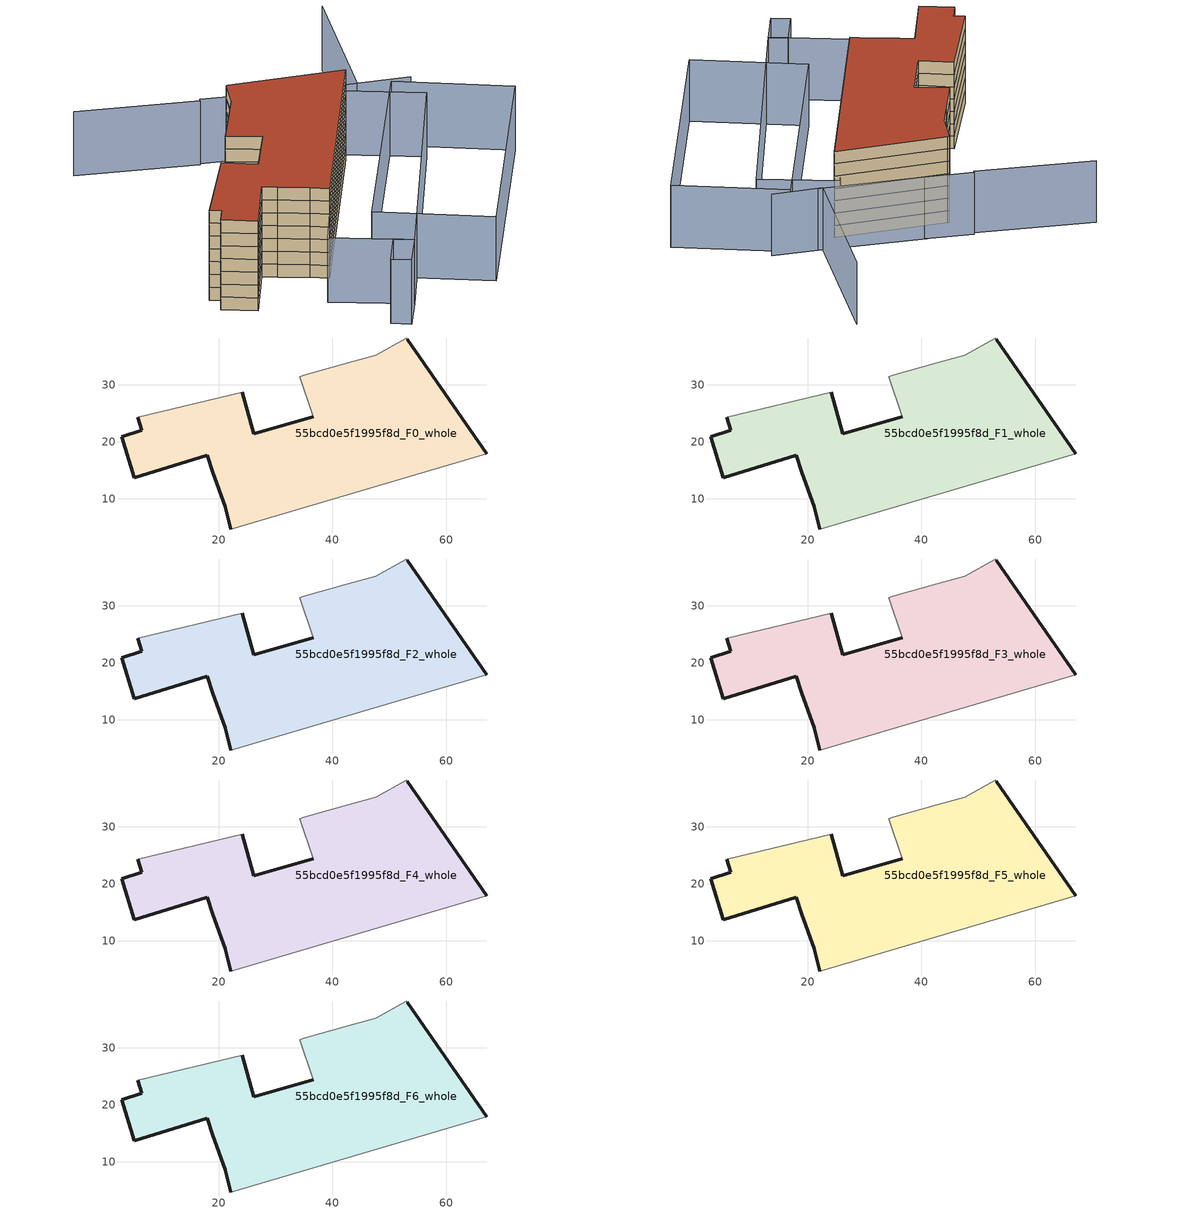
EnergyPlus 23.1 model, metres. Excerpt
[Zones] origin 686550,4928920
55bcd0e5f1995f8d_F0_whole
 floor ground (EU_floor_Construction): 53.16,38.01 67.15,17.94 22.14,4.68 21.13,8.58 18.96,14.62 18.03,17.66 5.14,13.7 2.93,20.91 6.49,22.01 5.76,24.36 24.18,28.7 26.17,21.42 36.66,24.39 34.22,31.49 34.91,31.68 42.78,33.87 47.61,35.21 52.98,38.26 z0
 wall outside (EU_wall_Construction): 5.76,24.36 6.49,22.01 2.93,20.91 5.14,13.7 18.03,17.66 18.96,14.62 21.13,8.58 22.14,4.68 / 67.15,17.94 53.16,38.01 / 36.66,24.39 26.17,21.42 24.18,28.7 z0:3
 wall adiabatic (EU_wall_Construction): 24.18,28.7 5.76,24.36 / 22.14,4.68 67.15,17.94 / 53.16,38.01 52.98,38.26 47.61,35.21 42.78,33.87 34.91,31.68 34.22,31.49 36.66,24.39 z0:3
55bcd0e5f1995f8d_F1_whole
 floor to 55bcd0e5f1995f8d_F0_whole (EU_floor_Construction): 53.16,38.01 67.15,17.94 22.14,4.68 21.13,8.58 18.96,14.62 18.03,17.66 5.14,13.7 2.93,20.91 6.49,22.01 5.76,24.36 24.18,28.7 26.17,21.42 36.66,24.39 34.22,31.49 34.91,31.68 42.78,33.87 47.61,35.21 52.98,38.26 z3
 wall outside (EU_wall_Construction): 5.76,24.36 6.49,22.01 2.93,20.91 5.14,13.7 18.03,17.66 18.96,14.62 21.13,8.58 22.14,4.68 / 67.15,17.94 53.16,38.01 / 36.66,24.39 26.17,21.42 24.18,28.7 z3:6
 wall adiabatic (EU_wall_Construction): 24.18,28.7 5.76,24.36 / 22.14,4.68 67.15,17.94 / 53.16,38.01 52.98,38.26 47.61,35.21 42.78,33.87 34.91,31.68 34.22,31.49 36.66,24.39 z3:6
55bcd0e5f1995f8d_F2_whole
 floor to 55bcd0e5f1995f8d_F1_whole (EU_floor_Construction): 53.16,38.01 67.15,17.94 22.14,4.68 21.13,8.58 18.96,14.62 18.03,17.66 5.14,13.7 2.93,20.91 6.49,22.01 5.76,24.36 24.18,28.7 26.17,21.42 36.66,24.39 34.22,31.49 34.91,31.68 42.78,33.87 47.61,35.21 52.98,38.26 z6
 wall outside (EU_wall_Construction): 5.76,24.36 6.49,22.01 2.93,20.91 5.14,13.7 18.03,17.66 18.96,14.62 21.13,8.58 22.14,4.68 / 67.15,17.94 53.16,38.01 / 36.66,24.39 26.17,21.42 24.18,28.7 z6:9
 wall adiabatic (EU_wall_Construction): 24.18,28.7 5.76,24.36 / 22.14,4.68 67.15,17.94 / 53.16,38.01 52.98,38.26 47.61,35.21 42.78,33.87 34.91,31.68 34.22,31.49 36.66,24.39 z6:9
55bcd0e5f1995f8d_F3_whole
 floor to 55bcd0e5f1995f8d_F2_whole (EU_floor_Construction): 53.16,38.01 67.15,17.94 22.14,4.68 21.13,8.58 18.96,14.62 18.03,17.66 5.14,13.7 2.93,20.91 6.49,22.01 5.76,24.36 24.18,28.7 26.17,21.42 36.66,24.39 34.22,31.49 34.91,31.68 42.78,33.87 47.61,35.21 52.98,38.26 z9
 wall outside (EU_wall_Construction): 5.76,24.36 6.49,22.01 2.93,20.91 5.14,13.7 18.03,17.66 18.96,14.62 21.13,8.58 22.14,4.68 / 67.15,17.94 53.16,38.01 / 36.66,24.39 26.17,21.42 24.18,28.7 z9:12
 wall adiabatic (EU_wall_Construction): 24.18,28.7 5.76,24.36 / 22.14,4.68 67.15,17.94 / 53.16,38.01 52.98,38.26 47.61,35.21 42.78,33.87 34.91,31.68 34.22,31.49 36.66,24.39 z9:12
55bcd0e5f1995f8d_F4_whole
 floor to 55bcd0e5f1995f8d_F3_whole (EU_floor_Construction): 53.16,38.01 67.15,17.94 22.14,4.68 21.13,8.58 18.96,14.62 18.03,17.66 5.14,13.7 2.93,20.91 6.49,22.01 5.76,24.36 24.18,28.7 26.17,21.42 36.66,24.39 34.22,31.49 34.91,31.68 42.78,33.87 47.61,35.21 52.98,38.26 z12
 wall outside (EU_wall_Construction): 5.76,24.36 6.49,22.01 2.93,20.91 5.14,13.7 18.03,17.66 18.96,14.62 21.13,8.58 22.14,4.68 / 67.15,17.94 53.16,38.01 / 36.66,24.39 26.17,21.42 24.18,28.7 z12:15
 wall adiabatic (EU_wall_Construction): 24.18,28.7 5.76,24.36 / 22.14,4.68 67.15,17.94 / 53.16,38.01 52.98,38.26 47.61,35.21 42.78,33.87 34.91,31.68 34.22,31.49 36.66,24.39 z12:15
55bcd0e5f1995f8d_F5_whole
 floor to 55bcd0e5f1995f8d_F4_whole (EU_floor_Construction): 53.16,38.01 67.15,17.94 22.14,4.68 21.13,8.58 18.96,14.62 18.03,17.66 5.14,13.7 2.93,20.91 6.49,22.01 5.76,24.36 24.18,28.7 26.17,21.42 36.66,24.39 34.22,31.49 34.91,31.68 42.78,33.87 47.61,35.21 52.98,38.26 z15
 wall outside (EU_wall_Construction): 5.76,24.36 6.49,22.01 2.93,20.91 5.14,13.7 18.03,17.66 18.96,14.62 21.13,8.58 22.14,4.68 / 67.15,17.94 53.16,38.01 / 36.66,24.39 26.17,21.42 24.18,28.7 z15:18
 wall adiabatic (EU_wall_Construction): 24.18,28.7 5.76,24.36 / 22.14,4.68 67.15,17.94 / 53.16,38.01 52.98,38.26 47.61,35.21 42.78,33.87 34.91,31.68 34.22,31.49 36.66,24.39 z15:18
55bcd0e5f1995f8d_F6_whole
 floor to 55bcd0e5f1995f8d_F5_whole (EU_floor_Construction): 53.16,38.01 67.15,17.94 22.14,4.68 21.13,8.58 18.96,14.62 18.03,17.66 5.14,13.7 2.93,20.91 6.49,22.01 5.76,24.36 24.18,28.7 26.17,21.42 36.66,24.39 34.22,31.49 34.91,31.68 42.78,33.87 47.61,35.21 52.98,38.26 z18
 wall outside (EU_wall_Construction): 5.76,24.36 6.49,22.01 2.93,20.91 5.14,13.7 18.03,17.66 18.96,14.62 21.13,8.58 22.14,4.68 / 67.15,17.94 53.16,38.01 / 36.66,24.39 26.17,21.42 24.18,28.7 z18:21
 wall adiabatic (EU_wall_Construction): 24.18,28.7 5.76,24.36 / 22.14,4.68 67.15,17.94 / 53.16,38.01 52.98,38.26 47.61,35.21 42.78,33.87 34.91,31.68 34.22,31.49 36.66,24.39 z18:21
 roof outside (EU_roof_Construction): 67.15,17.94 53.16,38.01 52.98,38.26 47.61,35.21 42.78,33.87 34.91,31.68 34.22,31.49 36.66,24.39 26.17,21.42 24.18,28.7 5.76,24.36 6.49,22.01 2.93,20.91 5.14,13.7 18.03,17.66 18.96,14.62 21.13,8.58 22.14,4.68 z21
shading: 78.53,8.22 72.49,17.37 / 72.49,17.37 98.55,34.6 / 73.15,16.36 60.64,36.17 / 60.93,35.78 55.52,44.84 / 55.06,44.57 42.16,67 / 18.73,-14.81 11.06,-17.09 / 11.06,-17.09 9.85,-13 / 9.85,-13 17.51,-10.72 / 17.51,-10.72 18.73,-14.81 / 32.93,-27.09 25.98,-3 / 25.98,-3 75.55,11.3 / 75.55,11.3 82.5,-12.8 / 82.5,-12.8 32.93,-27.09 / 73.89,3.07 18.66,-14.83 / 18.66,-14.83 13.27,1.8 / 13.27,1.8 68.5,19.71 / 68.5,19.71 73.89,3.07 z0:15
[Building]
EU S2 Campaign: North Axis=0; Terrain=City; Solar Distribution=FullExterior
[Site:Location]
Bologna: Latitude=44.5; Longitude=11.25; Time Zone=1; Elevation=37
[SizingPeriod:WeatherFileDays]
AnnualSizingPeriod: Begin Month=1; Begin Day of Month=1; End Month=12; End Day of Month=31; Day of Week for Start Day=Monday; Use Weather File Daylight Saving Period=No; Use Weather File Rain and Snow Indicators=No
[MATERIAL]
EU_InternalMass_Material: Roughness=MediumRough; Thickness=0.1; Conductivity=1; Density=1800; Specific Heat=900; Thermal Absorptance=0.9; Solar Absorptance=0.7; Visible Absorptance=0.7
[MATERIAL:NOMASS] Roughness=MediumRough; Thermal Absorptance=0.9; Solar Absorptance=0.7; Visible Absorptance=0.7
Name | Thermal Resistance
EU_wall_NoMass | 0.905828
EU_roof_NoMass | 0.37593
EU_floor_NoMass | 0.67114
[CONSTRUCTION]
EU_wall_Construction: EU_wall_NoMass
EU_roof_Construction: EU_roof_NoMass
EU_floor_Construction: EU_floor_NoMass
EU_InternalMass_Construction: EU_InternalMass_Material
[ZONE] Type=1; Multiplier=1; Ceiling Height=autocalculate; Volume=3047.47; Floor Area=autocalculate; Part of Total Floor Area=Yes
55bcd0e5f1995f8d_F0_whole; 55bcd0e5f1995f8d_F1_whole; 55bcd0e5f1995f8d_F2_whole; 55bcd0e5f1995f8d_F3_whole; 55bcd0e5f1995f8d_F4_whole; 55bcd0e5f1995f8d_F5_whole; 55bcd0e5f1995f8d_F6_whole
[INTERNALMASS] Construction=EU_InternalMass_Construction; Surface Area=900.587
Name | Zone or ZoneList
55bcd0e5f1995f8d_F0_whole_EU_InternalMass | 55bcd0e5f1995f8d_F0_whole
55bcd0e5f1995f8d_F1_whole_EU_InternalMass | 55bcd0e5f1995f8d_F1_whole
55bcd0e5f1995f8d_F2_whole_EU_InternalMass | 55bcd0e5f1995f8d_F2_whole
55bcd0e5f1995f8d_F3_whole_EU_InternalMass | 55bcd0e5f1995f8d_F3_whole
55bcd0e5f1995f8d_F4_whole_EU_InternalMass | 55bcd0e5f1995f8d_F4_whole
55bcd0e5f1995f8d_F5_whole_EU_InternalMass | 55bcd0e5f1995f8d_F5_whole
55bcd0e5f1995f8d_F6_whole_EU_InternalMass | 55bcd0e5f1995f8d_F6_whole
[OTHEREQUIPMENT] Fuel Type=Electricity; Design Level Calculation Method=Watts/Area; Power per Zone Floor Area=1; Fraction Latent=0; Fraction Radiant=0; Fraction Lost=0; Carbon Dioxide Generation Rate=0; EndUse Subcategory=EU_Step8_InternalGains
Name | Zone or ZoneList or Space or SpaceList | Schedule
EU_Step8_InternalGain_55bcd0e5f1995f8d_F0_whole_f000 | 55bcd0e5f1995f8d_F0_whole | EU_Step8_GainSchedule_55bcd0e5f1995f8d_F0_whole_f000
EU_Step8_InternalGain_55bcd0e5f1995f8d_F1_whole_f000 | 55bcd0e5f1995f8d_F1_whole | EU_Step8_GainSchedule_55bcd0e5f1995f8d_F1_whole_f000
EU_Step8_InternalGain_55bcd0e5f1995f8d_F2_whole_f000 | 55bcd0e5f1995f8d_F2_whole | EU_Step8_GainSchedule_55bcd0e5f1995f8d_F2_whole_f000
EU_Step8_InternalGain_55bcd0e5f1995f8d_F3_whole_f000 | 55bcd0e5f1995f8d_F3_whole | EU_Step8_GainSchedule_55bcd0e5f1995f8d_F3_whole_f000
EU_Step8_InternalGain_55bcd0e5f1995f8d_F4_whole_f000 | 55bcd0e5f1995f8d_F4_whole | EU_Step8_GainSchedule_55bcd0e5f1995f8d_F4_whole_f000
EU_Step8_InternalGain_55bcd0e5f1995f8d_F5_whole_f000 | 55bcd0e5f1995f8d_F5_whole | EU_Step8_GainSchedule_55bcd0e5f1995f8d_F5_whole_f000
EU_Step8_InternalGain_55bcd0e5f1995f8d_F6_whole_f000 | 55bcd0e5f1995f8d_F6_whole | EU_Step8_GainSchedule_55bcd0e5f1995f8d_F6_whole_f000
[ZONEVENTILATION:DESIGNFLOWRATE] Schedule=EU_AlwaysOn; Design Flow Rate Calculation Method=AirChanges/Hour; Air Changes per Hour=0.73129; Ventilation Type=Natural; Fan Pressure Rise=0; Fan Total Efficiency=1; Constant Term Coefficient=1; Temperature Term Coefficient=0; Velocity Term Coefficient=0; Velocity Squared Term Coefficient=0; Minimum Indoor Temperature=-100; Maximum Indoor Temperature=100; Delta Temperature=-100; Minimum Outdoor Temperature=-100; Maximum Outdoor Temperature=100; Maximum Wind Speed=40
Name | Zone or ZoneList or Space or SpaceList
EU_ConstantAir_55bcd0e5f1995f8d_F0_whole | 55bcd0e5f1995f8d_F0_whole
EU_ConstantAir_55bcd0e5f1995f8d_F1_whole | 55bcd0e5f1995f8d_F1_whole
EU_ConstantAir_55bcd0e5f1995f8d_F2_whole | 55bcd0e5f1995f8d_F2_whole
EU_ConstantAir_55bcd0e5f1995f8d_F3_whole | 55bcd0e5f1995f8d_F3_whole
EU_ConstantAir_55bcd0e5f1995f8d_F4_whole | 55bcd0e5f1995f8d_F4_whole
EU_ConstantAir_55bcd0e5f1995f8d_F5_whole | 55bcd0e5f1995f8d_F5_whole
EU_ConstantAir_55bcd0e5f1995f8d_F6_whole | 55bcd0e5f1995f8d_F6_whole
[HVACTEMPLATE:THERMOSTAT] Constant Heating Setpoint=20; Constant Cooling Setpoint=50
EU_HeatOnly_55bcd0e5f1995f8d_F0_whole; EU_HeatOnly_55bcd0e5f1995f8d_F1_whole; EU_HeatOnly_55bcd0e5f1995f8d_F2_whole; EU_HeatOnly_55bcd0e5f1995f8d_F3_whole; EU_HeatOnly_55bcd0e5f1995f8d_F4_whole; EU_HeatOnly_55bcd0e5f1995f8d_F5_whole; EU_HeatOnly_55bcd0e5f1995f8d_F6_whole
[HVACTEMPLATE:ZONE:IDEALLOADSAIRSYSTEM] System Availability Schedule=EU_AlwaysOn; Maximum Heating Supply Air Temperature=50; Minimum Cooling Supply Air Temperature=13; Maximum Heating Supply Air Humidity Ratio=0.0156; Minimum Cooling Supply Air Humidity Ratio=0.0077; Heating Limit=NoLimit; Cooling Limit=NoLimit; Heating Availability Schedule=EU_AlwaysOn; Cooling Availability Schedule=EU_CoolingOff; Dehumidification Control Type=ConstantSensibleHeatRatio; Cooling Sensible Heat Ratio=0.7; Dehumidification Setpoint=60; Humidification Control Type=None; Humidification Setpoint=30; Outdoor Air Method=None; Outdoor Air Flow Rate per Person=0.00944; Outdoor Air Flow Rate per Zone Floor Area=0; Outdoor Air Flow Rate per Zone=0; Demand Controlled Ventilation Type=None; Outdoor Air Economizer Type=NoEconomizer; Heat Recovery Type=None; Sensible Heat Recovery Effectiveness=0.7; Latent Heat Recovery Effectiveness=0.65
Name | Template Thermostat
55bcd0e5f1995f8d_F0_whole | EU_HeatOnly_55bcd0e5f1995f8d_F0_whole
55bcd0e5f1995f8d_F1_whole | EU_HeatOnly_55bcd0e5f1995f8d_F1_whole
55bcd0e5f1995f8d_F2_whole | EU_HeatOnly_55bcd0e5f1995f8d_F2_whole
55bcd0e5f1995f8d_F3_whole | EU_HeatOnly_55bcd0e5f1995f8d_F3_whole
55bcd0e5f1995f8d_F4_whole | EU_HeatOnly_55bcd0e5f1995f8d_F4_whole
55bcd0e5f1995f8d_F5_whole | EU_HeatOnly_55bcd0e5f1995f8d_F5_whole
55bcd0e5f1995f8d_F6_whole | EU_HeatOnly_55bcd0e5f1995f8d_F6_whole
[SIZING:ZONE] Zone Cooling Design Supply Air Temperature Input Method=SupplyAirTemperature; Zone Cooling Design Supply Air Temperature=13; Zone Heating Design Supply Air Temperature Input Method=SupplyAirTemperature; Zone Heating Design Supply Air Temperature=50; Zone Cooling Design Supply Air Humidity Ratio=0.008; Zone Heating Design Supply Air Humidity Ratio=0.008; Cooling Design Air Flow Method=DesignDay; Cooling Design Air Flow Rate=0; Cooling Minimum Air Flow per Zone Floor Area=0.000762; Cooling Minimum Air Flow=0; Cooling Minimum Air Flow Fraction=0.2; Heating Design Air Flow Method=DesignDay; Heating Design Air Flow Rate=0; Heating Maximum Air Flow per Zone Floor Area=0.002032; Heating Maximum Air Flow=0.141576; Heating Maximum Air Flow Fraction=0.3; Account for Dedicated Outdoor Air System=No; Dedicated Outdoor Air System Control Strategy=NeutralSupplyAir; Dedicated Outdoor Air Low Setpoint Temperature for Design=autosize; Dedicated Outdoor Air High Setpoint Temperature for Design=autosize; Zone Load Sizing Method=Sensible Load Only No Latent Load; Zone Latent Cooling Design Supply Air Humidity Ratio Input Method=HumidityRatioDifference; Zone Cooling Design Supply Air Humidity Ratio Difference=0.005; Zone Latent Heating Design Supply Air Humidity Ratio Input Method=HumidityRatioDifference; Zone Humidification Design Supply Air Humidity Ratio Difference=0.005
55bcd0e5f1995f8d_F0_whole; 55bcd0e5f1995f8d_F1_whole; 55bcd0e5f1995f8d_F2_whole; 55bcd0e5f1995f8d_F3_whole; 55bcd0e5f1995f8d_F4_whole; 55bcd0e5f1995f8d_F5_whole; 55bcd0e5f1995f8d_F6_whole
[SCHEDULE:CONSTANT]
Name | Hourly Value
EU_AlwaysOn | 1
EU_CoolingOff | 0
[SCHEDULE:FILE] Column Number=1; Rows to Skip at Top=0; Number of Hours of Data=8760; Column Separator=Comma; Interpolate to Timestep=No; Minutes per Item=60; Adjust Schedule for Daylight Savings=Yes
Name | File
EU_Step8_GainSchedule_55bcd0e5f1995f8d_F0_whole_f000 | ../../schedules/55bcd0e5f1995f8d/55bcd0e5f1995f8d_F0_whole_f000_gain.csv
EU_Step8_GainSchedule_55bcd0e5f1995f8d_F1_whole_f000 | ../../schedules/55bcd0e5f1995f8d/55bcd0e5f1995f8d_F1_whole_f000_gain.csv
EU_Step8_GainSchedule_55bcd0e5f1995f8d_F2_whole_f000 | ../../schedules/55bcd0e5f1995f8d/55bcd0e5f1995f8d_F2_whole_f000_gain.csv
EU_Step8_GainSchedule_55bcd0e5f1995f8d_F3_whole_f000 | ../../schedules/55bcd0e5f1995f8d/55bcd0e5f1995f8d_F3_whole_f000_gain.csv
EU_Step8_GainSchedule_55bcd0e5f1995f8d_F4_whole_f000 | ../../schedules/55bcd0e5f1995f8d/55bcd0e5f1995f8d_F4_whole_f000_gain.csv
EU_Step8_GainSchedule_55bcd0e5f1995f8d_F5_whole_f000 | ../../schedules/55bcd0e5f1995f8d/55bcd0e5f1995f8d_F5_whole_f000_gain.csv
EU_Step8_GainSchedule_55bcd0e5f1995f8d_F6_whole_f000 | ../../schedules/55bcd0e5f1995f8d/55bcd0e5f1995f8d_F6_whole_f000_gain.csv
